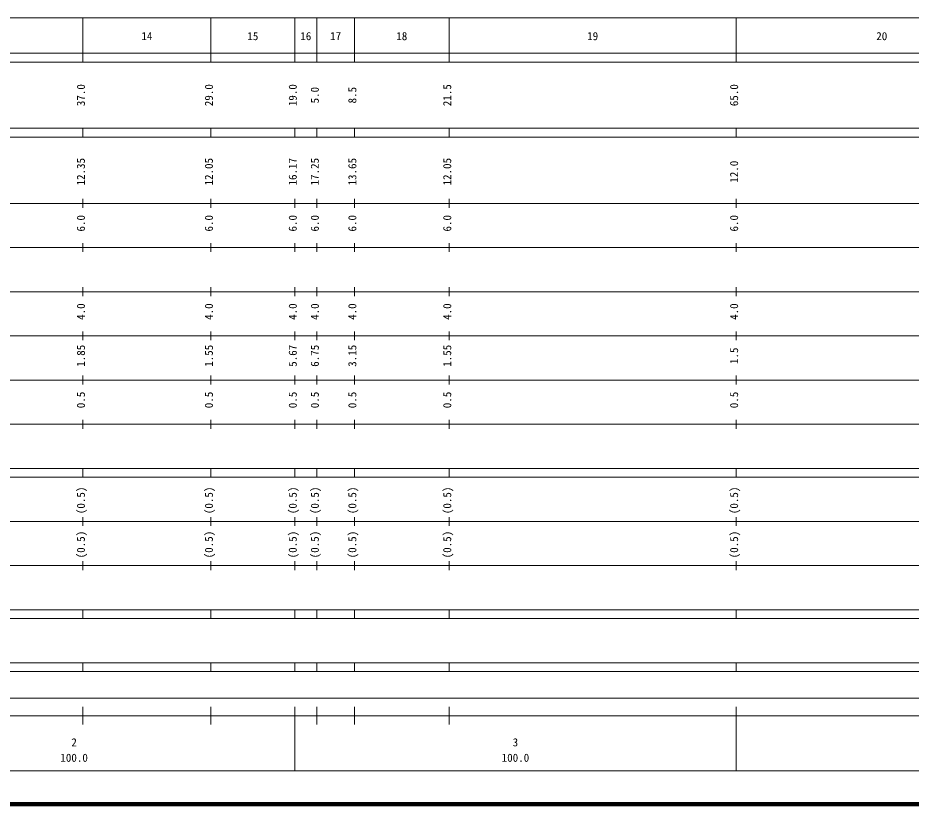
# Model space of a CAD drawing. Units: millimetres on the paper, enlarged 1000 times. Extents: x 40000 to 680000, y 20000 to 380000.
# Drawn here: x 205260 to 407654, y 20000 to 198000 of the extents above; entities that cross this region are included whole.
import ezdxf
from ezdxf.enums import TextEntityAlignment as Align

# ---------------------------------------------------------------- set-up
doc = ezdxf.new("R2010")
doc.units = ezdxf.units.MM
doc.header["$LTSCALE"] = 1000
doc.layers.add('M-TTL', color=2, linetype='Continuous', lineweight=140)
doc.layers.add('M-TTL-BAND', color=7, linetype='Continuous', lineweight=13)
doc.styles.add('ＭＳ ゴシック', font='')
doc.styles.get('ＭＳ ゴシック').set_extended_font_data('MS Gothic')

msp = doc.modelspace()

# ---------------------------------------------------------------- linework, layer by layer
at = {"layer": 'M-TTL'}
msp.add_line((40000, 20000), (680000, 20000), dxfattribs=at)
at = {"layer": 'M-TTL-BAND'}
for p, q in [((68000, 198000), (579000, 198000)), ((220000, 188000), (220000, 198000)), ((249000, 188000), (249000, 198000)), ((268000, 188000), (268000, 198000)), ((273000, 188000), (273000, 198000)), ((281500, 188000), (281500, 198000)), ((303000, 188000), (303000, 198000)), ((368000, 188000), (368000, 198000)), ((40000, 190000), (579000, 190000)), ((40000, 188000), (579000, 188000)), ((40000, 173000), (579000, 173000)), ((220000, 171000), (220000, 173000)), ((249000, 171000), (249000, 173000)), ((268000, 171000), (268000, 173000)), ((273000, 171000), (273000, 173000)), ((281500, 171000), (281500, 173000)), ((303000, 171000), (303000, 173000)), ((368000, 171000), (368000, 173000)), ((40000, 171000), (579000, 171000)), ((40000, 156000), (579000, 156000)), ((220000, 155000), (220000, 157000)), ((249000, 155000), (249000, 157000)), ((268000, 155000), (268000, 157000)), ((273000, 155000), (273000, 157000)), ((281500, 155000), (281500, 157000)), ((303000, 155000), (303000, 157000)), ((368000, 155000), (368000, 157000)), ((46000, 146000), (579000, 146000)), ((220000, 145000), (220000, 147000)), ((249000, 145000), (249000, 147000)), ((268000, 145000), (268000, 147000)), ((273000, 145000), (273000, 147000)), ((281500, 145000), (281500, 147000)), ((303000, 145000), (303000, 147000)), ((368000, 145000), (368000, 147000)), ((52000, 136000), (579000, 136000)), ((220000, 135000), (220000, 137000)), ((249000, 135000), (249000, 137000)), ((268000, 135000), (268000, 137000)), ((273000, 135000), (273000, 137000)), ((281500, 135000), (281500, 137000)), ((303000, 135000), (303000, 137000)), ((368000, 135000), (368000, 137000)), ((46000, 126000), (579000, 126000)), ((220000, 125000), (220000, 127000)), ((249000, 125000), (249000, 127000)), ((268000, 125000), (268000, 127000)), ((273000, 125000), (273000, 127000)), ((281500, 125000), (281500, 127000)), ((303000, 125000), (303000, 127000)), ((368000, 125000), (368000, 127000)), ((52000, 116000), (579000, 116000)), ((220000, 115000), (220000, 117000)), ((249000, 115000), (249000, 117000)), ((268000, 115000), (268000, 117000)), ((273000, 115000), (273000, 117000)), ((281500, 115000), (281500, 117000)), ((303000, 115000), (303000, 117000)), ((368000, 115000), (368000, 117000)), ((46000, 106000), (579000, 106000)), ((220000, 105000), (220000, 107000)), ((249000, 105000), (249000, 107000)), ((268000, 105000), (268000, 107000)), ((273000, 105000), (273000, 107000)), ((281500, 105000), (281500, 107000)), ((303000, 105000), (303000, 107000)), ((368000, 105000), (368000, 107000)), ((40000, 96000), (579000, 96000)), ((220000, 94000), (220000, 96000)), ((249000, 94000), (249000, 96000)), ((268000, 94000), (268000, 96000)), ((273000, 94000), (273000, 96000)), ((281500, 94000), (281500, 96000)), ((303000, 94000), (303000, 96000)), ((368000, 94000), (368000, 96000)), ((40000, 94000), (579000, 94000)), ((49000, 84000), (579000, 84000)), ((220000, 83000), (220000, 85000)), ((249000, 83000), (249000, 85000)), ((268000, 83000), (268000, 85000)), ((273000, 83000), (273000, 85000)), ((281500, 83000), (281500, 85000)), ((303000, 83000), (303000, 85000)), ((368000, 83000), (368000, 85000)), ((220000, 73000), (220000, 75000)), ((249000, 73000), (249000, 75000)), ((268000, 73000), (268000, 75000)), ((273000, 73000), (273000, 75000)), ((281500, 73000), (281500, 75000)), ((303000, 73000), (303000, 75000)), ((368000, 73000), (368000, 75000)), ((40000, 74000), (579000, 74000)), ((40000, 64000), (579000, 64000)), ((220000, 62000), (220000, 64000)), ((249000, 62000), (249000, 64000)), ((268000, 62000), (268000, 64000)), ((273000, 62000), (273000, 64000)), ((281500, 62000), (281500, 64000)), ((303000, 62000), (303000, 64000)), ((368000, 62000), (368000, 64000)), ((40000, 62000), (579000, 62000)), ((40000, 52000), (579000, 52000)), ((220000, 50000), (220000, 52000)), ((249000, 50000), (249000, 52000)), ((268000, 50000), (268000, 52000)), ((273000, 50000), (273000, 52000)), ((281500, 50000), (281500, 52000)), ((303000, 50000), (303000, 52000)), ((368000, 50000), (368000, 52000)), ((40000, 50000), (579000, 50000)), ((71000, 44000), (555000, 44000)), ((220000, 38000), (220000, 42000)), ((249000, 38000), (249000, 42000)), ((268000, 27500), (268000, 42000)), ((273000, 38000), (273000, 42000)), ((281500, 38000), (281500, 42000)), ((303000, 38000), (303000, 42000)), ((368000, 27500), (368000, 42000)), ((40000, 40000), (579000, 40000)), ((68000, 27500), (579000, 27500))]:
    msp.add_line(p, q, dxfattribs=at)

# ---------------------------------------------------------------- texts
at = {"layer": 'M-TTL-BAND', "style": 'ＭＳ ゴシック'}
for s, p in [('14', (234500, 192405)), ('15', (258500, 192405)), ('16', (270500, 192405)), ('17', (277250, 192405)), ('18', (292250, 192405)), ('19', (335500, 192405)), ('20', (401000, 192405)), ('2', (218000, 32523)), ('3', (318000, 32523)), ('100.0', (218000, 29033)), ('100.0', (318000, 29033))]:
    msp.add_text(s, height=1833, dxfattribs=at).set_placement(p, align=Align.BOTTOM_CENTER)
for s, p in [('37.0', (221000, 180500)), ('29.0', (250000, 180500)), ('19.0', (269000, 180500)), ('5.0', (274000, 180500)), ('8.5', (282500, 180500)), ('21.5', (304000, 180500)), ('65.0', (369000, 180500)), ('12.35', (221000, 163174)), ('12.05', (250000, 163174)), ('16.17', (269000, 163174)), ('17.25', (274000, 163174)), ('13.65', (282500, 163174)), ('12.05', (304000, 163174)), ('12.0', (369000, 163174)), ('6.0', (221000, 151500)), ('6.0', (250000, 151500)), ('6.0', (269000, 151500)), ('6.0', (274000, 151500)), ('6.0', (282500, 151500)), ('6.0', (304000, 151500)), ('6.0', (369000, 151500)), ('4.0', (221000, 131500)), ('4.0', (250000, 131500)), ('4.0', (269000, 131500)), ('4.0', (274000, 131500)), ('4.0', (282500, 131500)), ('4.0', (304000, 131500)), ('4.0', (369000, 131500)), ('1.85', (221000, 121500)), ('1.55', (250000, 121500)), ('5.67', (269000, 121500)), ('6.75', (274000, 121500)), ('3.15', (282500, 121500)), ('1.55', (304000, 121500)), ('1.5', (369000, 121500)), ('0.5', (221000, 111500)), ('0.5', (250000, 111500)), ('0.5', (269000, 111500)), ('0.5', (274000, 111500)), ('0.5', (282500, 111500)), ('0.5', (304000, 111500)), ('0.5', (369000, 111500)), ('(0.5)', (221000, 88764)), ('(0.5)', (250000, 88764)), ('(0.5)', (269000, 88764)), ('(0.5)', (274000, 88764)), ('(0.5)', (282500, 88764)), ('(0.5)', (304000, 88764)), ('(0.5)', (369000, 88764)), ('(0.5)', (221000, 78764)), ('(0.5)', (250000, 78764)), ('(0.5)', (269000, 78764)), ('(0.5)', (274000, 78764)), ('(0.5)', (282500, 78764)), ('(0.5)', (304000, 78764)), ('(0.5)', (369000, 78764))]:
    msp.add_text(s, height=1833, rotation=90, dxfattribs=at).set_placement(p, align=Align.BOTTOM_CENTER)

doc.saveas('drawing.dxf')
